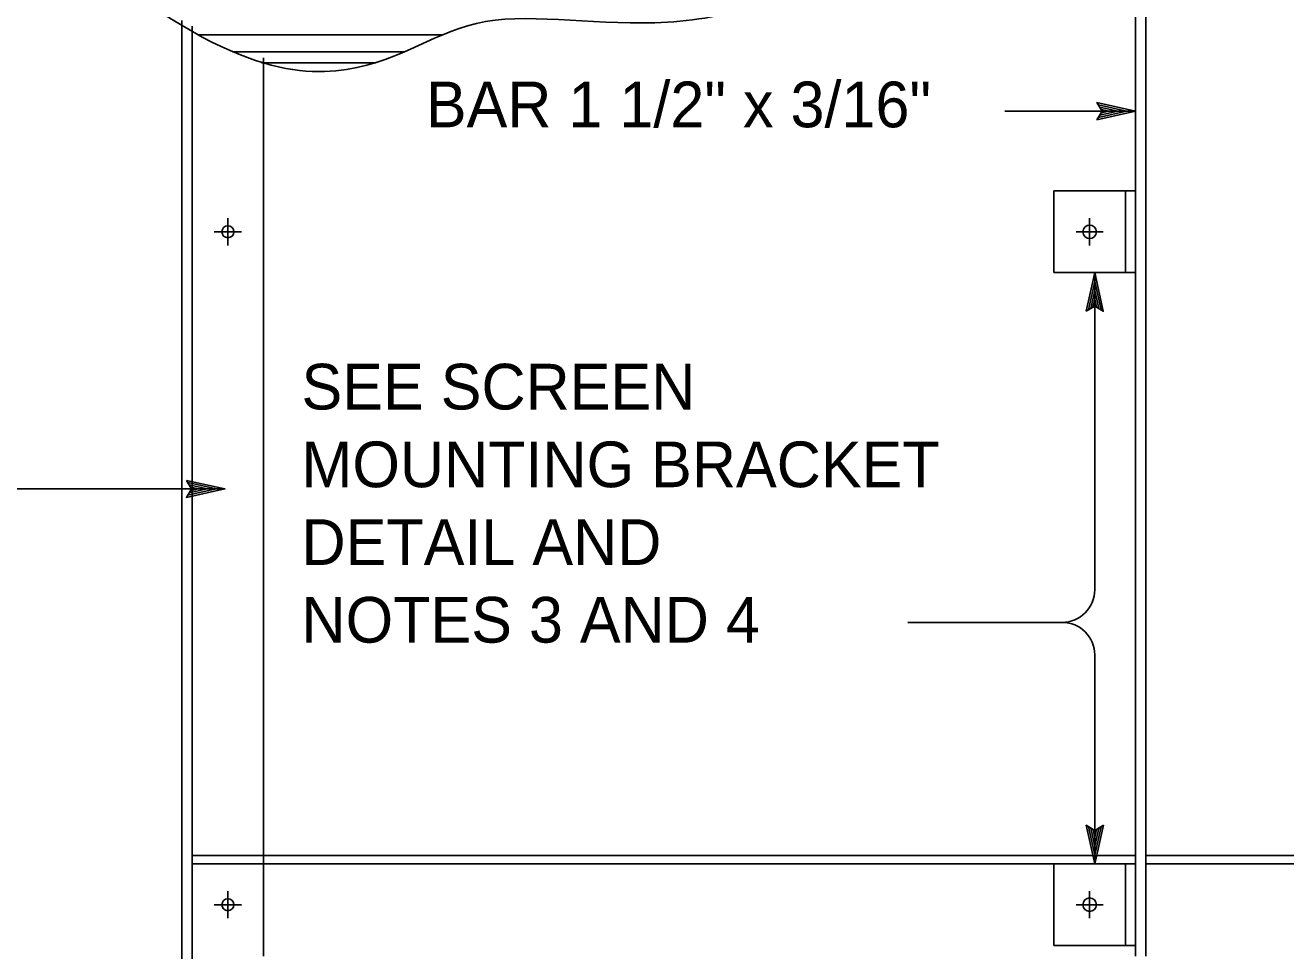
# Model space of a CAD drawing. Extents: x -893 to 867, y -474 to 712.
# Drawn here: x -666.4 to -473.3, y 234 to 375.7 of the extents above; entities that cross this region are included whole.
import ezdxf

# ---------------------------------------------------------------- set-up
doc = ezdxf.new("R2010")
doc.units = 0
doc.layers.add('df_DETAIL-anno', color=7, linetype='Continuous')

msp = doc.modelspace()

# ---------------------------------------------------------------- linework, layer by layer
at = {"layer": 'df_DETAIL-anno'}
for p, q in [((-496.33, 474.95), (-496.33, 233.16)), ((-494.77, 474.95), (-494.77, 233.16)), ((-642.42, 376.44), (-642.42, 232.26)), ((-640.86, 375.53), (-640.86, 6.32)), ((-639.98, 374.2), (-602.44, 374.2)), ((-634.7, 371.6), (-608.32, 371.6)), ((-630.24, 369.95), (-612.72, 369.95)), ((-629.92, 233.16), (-629.92, 370.69)), ((-642.42, 363.52), (-642.42, 363.33)), ((-516.37, 362.53), (-496.33, 362.53)), ((-508.83, 350.31), (-496.33, 350.31)), ((-508.83, 350.31), (-508.83, 337.81)), ((-497.89, 350.31), (-497.89, 337.81)), ((-496.33, 350.31), (-496.33, 337.81)), ((-635.39, 341.98), (-635.39, 346.14)), ((-503.36, 346.14), (-503.36, 341.98)), ((-633.31, 344.06), (-637.48, 344.06)), ((-505.44, 344.06), (-501.28, 344.06)), ((-508.83, 337.81), (-496.33, 337.81)), ((-502.58, 289.26), (-502.58, 337.81)), ((-692.73, 304.68), (-635.83, 304.68)), ((-507.58, 284.26), (-531.21, 284.26)), ((-502.58, 247.27), (-502.58, 279.26)), ((-629.92, 248.56), (-640.86, 248.56)), ((-629.92, 247.27), (-640.86, 247.27)), ((-496.33, 248.56), (-629.92, 248.56)), ((-496.33, 247.27), (-629.92, 247.27)), ((-508.83, 247.27), (-496.33, 247.27)), ((-508.83, 247.27), (-508.83, 234.77)), ((-497.89, 247.27), (-497.89, 234.77)), ((-496.33, 247.27), (-496.33, 234.77)), ((-466.38, 248.56), (-494.77, 248.56)), ((-466.89, 247.27), (-494.77, 247.27)), ((-635.39, 238.94), (-635.39, 243.11)), ((-503.36, 243.11), (-503.36, 238.94)), ((-633.31, 241.02), (-637.48, 241.02)), ((-505.44, 241.02), (-501.28, 241.02)), ((-508.83, 234.77), (-496.33, 234.77))]:
    msp.add_line(p, q, dxfattribs=at)
for points in [[(-502.24, 361.21), (-496.33, 362.53), (-502.24, 363.84), (-502.03, 363.49), (-497.7, 362.53), (-502.03, 361.56), (-501.82, 361.91), (-499.05, 362.53), (-501.82, 363.14), (-501.61, 362.79), (-500.41, 362.53), (-501.61, 362.26), (-501.45, 362.53), (-502.24, 363.84), (-501.45, 362.53)], [(-503.9, 331.9), (-502.58, 337.81), (-501.27, 331.9), (-501.62, 332.11), (-502.58, 336.44), (-503.55, 332.11), (-503.2, 332.32), (-502.58, 335.09), (-501.97, 332.32), (-502.32, 332.53), (-502.58, 333.73), (-502.85, 332.53), (-502.58, 332.69), (-501.27, 331.9), (-502.58, 332.69)], [(-641.73, 306), (-635.83, 304.68), (-641.74, 303.38), (-641.52, 303.72), (-637.2, 304.68), (-641.53, 305.65), (-641.32, 305.31), (-638.55, 304.69), (-641.32, 304.07), (-641.1, 304.42), (-639.91, 304.69), (-641.11, 304.96), (-640.95, 304.68), (-641.74, 303.38), (-640.95, 304.68)], [(-501.26, 253.18), (-502.58, 247.27), (-503.89, 253.18), (-503.54, 252.97), (-502.58, 248.64), (-501.61, 252.97), (-501.96, 252.76), (-502.58, 249.99), (-503.19, 252.76), (-502.84, 252.55), (-502.58, 251.35), (-502.31, 252.55), (-502.58, 252.39), (-503.89, 253.18), (-502.58, 252.39)]]:
    msp.add_lwpolyline(points, close=True, dxfattribs=at)
for centre, radius in [((-635.39, 344.06), 0.911), ((-503.36, 344.06), 1.04), ((-635.39, 241.02), 0.911), ((-503.36, 241.02), 1.04)]:
    msp.add_circle(centre, radius, dxfattribs=at)
for centre, start, end in [((-507.58, 289.26), 270, 0), ((-507.58, 279.26), 0, 90)]:
    msp.add_arc(centre, 5, start, end, dxfattribs=at)
msp.add_open_spline([(-661.17, 389.47), (-637.91, 369.6), (-613.69, 365.57), (-598.4, 379.6), (-568.19, 373.52), (-537.09, 383.3), (-522.16, 417.28), (-515.2, 428.99), (-523.29, 458.37), (-517.64, 476.2)], degree=3, dxfattribs=at)

# ---------------------------------------------------------------- texts
for s, p in [('BAR 1 1/2" x 3/16"', (-605.06, 360.06)), ('SEE SCREEN', (-624.11, 316.85)), ('MOUNTING BRACKET', (-624.11, 304.95)), ('DETAIL AND', (-624.11, 293.05)), ('NOTES 3 AND 4', (-624.11, 281.15))]:
    msp.add_text(s, height=7, dxfattribs=at).set_placement(p)

doc.saveas('drawing.dxf')
